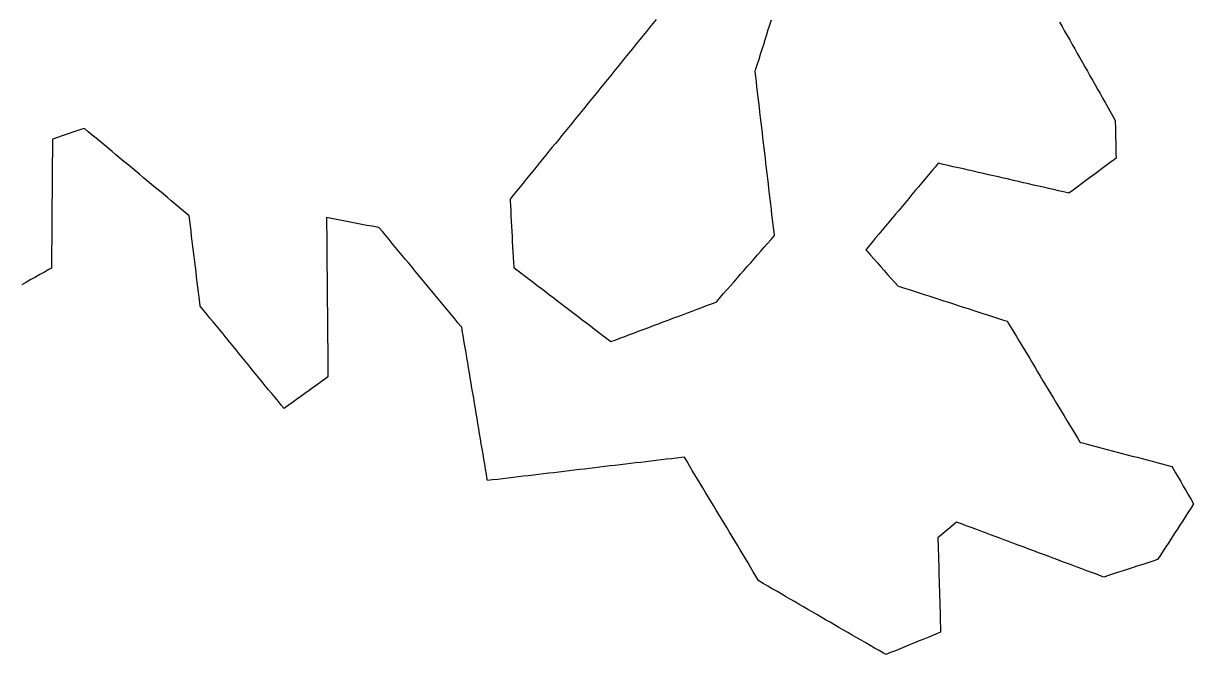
# Model space of a CAD drawing. Header units: millimetres. Extents: x 32 to 3054, y 42 to 5568.
# Drawn here: x 1183.8 to 1411.2, y 5032.5 to 5155.3 of the extents above; entities that cross this region are included whole.
import ezdxf

# ---------------------------------------------------------------- set-up
doc = ezdxf.new("R2010")
doc.units = ezdxf.units.MM
doc.layers.add('ALL_ISLANDS', color=7, linetype='Continuous')
doc.layers.add('OUTLINE_ISLAND_01', color=7, linetype='Continuous')

msp = doc.modelspace()

# ---------------------------------------------------------------- linework, layer by layer
at = {"layer": 'ALL_ISLANDS'}
for points in [[(1385.1641, 5155.5204), (1385.6566, 5154.6501), (1386.1491, 5153.7798), (1386.6416, 5152.9094), (1387.134, 5152.0391), (1387.6265, 5151.1688), (1388.119, 5150.2985), (1388.6115, 5149.4281), (1389.1039, 5148.5578), (1389.5964, 5147.6875), (1390.0889, 5146.8172), (1390.5814, 5145.9468), (1391.0739, 5145.0765), (1391.5663, 5144.2062), (1392.0588, 5143.3359), (1392.5513, 5142.4655), (1393.0438, 5141.5952), (1393.5363, 5140.7249), (1394.0287, 5139.8546), (1394.5212, 5138.9843), (1395.0137, 5138.1139), (1395.5062, 5137.2436), (1395.9986, 5136.3733), (1396.0053, 5136.029), (1396.0248, 5135.0292), (1396.0443, 5134.0294), (1396.0637, 5133.0296), (1396.0832, 5132.0298), (1396.1026, 5131.03), (1396.1221, 5130.0302), (1396.1415, 5129.0304), (1395.8351, 5128.8032), (1395.0318, 5128.2077), (1394.2284, 5127.6122), (1393.4251, 5127.0167), (1392.6217, 5126.4212), (1391.8184, 5125.8257), (1391.015, 5125.2302), (1390.2117, 5124.6347), (1389.4083, 5124.0392), (1388.605, 5123.4437), (1387.8016, 5122.8482), (1386.9983, 5122.2527), (1386.9394, 5122.2661), (1385.9646, 5122.4892), (1384.9898, 5122.7123), (1384.015, 5122.9354), (1383.0402, 5123.1585), (1382.0654, 5123.3816), (1381.0906, 5123.6047), (1380.1158, 5123.8277), (1379.141, 5124.0508), (1378.1662, 5124.2739), (1377.1914, 5124.497), (1376.2166, 5124.7201), (1375.2418, 5124.9432), (1374.2671, 5125.1663), (1373.2923, 5125.3894), (1372.3175, 5125.6124), (1371.3427, 5125.8355), (1370.3679, 5126.0586), (1369.3931, 5126.2817), (1368.4183, 5126.5048), (1367.4435, 5126.7279), (1366.4687, 5126.951), (1365.4939, 5127.1741), (1364.5191, 5127.3971), (1363.5443, 5127.6202), (1362.5695, 5127.8433), (1361.5947, 5128.0664), (1360.9806, 5127.3335), (1360.3383, 5126.567), (1359.6961, 5125.8005), (1359.0539, 5125.0339), (1358.4116, 5124.2674), (1357.7694, 5123.5009), (1357.1271, 5122.7344), (1356.4849, 5121.9679), (1355.8427, 5121.2014), (1355.2004, 5120.4349), (1354.5582, 5119.6684), (1353.916, 5118.9019), (1353.2737, 5118.1354), (1352.6315, 5117.3689), (1351.9893, 5116.6024), (1351.347, 5115.8359), (1350.7048, 5115.0694), (1350.0626, 5114.3029), (1349.4203, 5113.5363), (1348.7781, 5112.7698), (1348.1358, 5112.0033), (1347.4936, 5111.2368), (1347.7575, 5110.9393), (1348.4211, 5110.1912), (1349.0847, 5109.4432), (1349.7484, 5108.6951), (1350.412, 5107.947), (1351.0756, 5107.1989), (1351.7392, 5106.4509), (1352.4028, 5105.7028), (1353.0664, 5104.9547), (1353.73, 5104.2066), (1354.0631, 5104.099), (1355.0146, 5103.7913), (1355.9661, 5103.4837), (1356.9176, 5103.176), (1357.8691, 5102.8684), (1358.8206, 5102.5607), (1359.7721, 5102.253), (1360.7236, 5101.9454), (1361.6751, 5101.6377), (1362.6266, 5101.3301), (1363.5781, 5101.0224), (1364.5296, 5100.7148), (1365.4811, 5100.4071), (1366.4326, 5100.0995), (1367.3841, 5099.7918), (1368.3356, 5099.4842), (1369.2871, 5099.1765), (1370.2386, 5098.8689), (1371.1901, 5098.5612), (1372.1416, 5098.2536), (1373.0931, 5097.9459), (1374.0446, 5097.6383), (1374.9961, 5097.3306), (1375.242, 5096.9216), (1375.7573, 5096.0646), (1376.2726, 5095.2076), (1376.7879, 5094.3506), (1377.3032, 5093.4936), (1377.8186, 5092.6366), (1378.3339, 5091.7796), (1378.8492, 5090.9226), (1379.3645, 5090.0656), (1379.8798, 5089.2086), (1380.3951, 5088.3516), (1380.9105, 5087.4946), (1381.4258, 5086.6376), (1381.9411, 5085.7806), (1382.4564, 5084.9236), (1382.9717, 5084.0666), (1383.487, 5083.2096), (1384.0024, 5082.3526), (1384.5177, 5081.4956), (1385.033, 5080.6386), (1385.5483, 5079.7816), (1386.0636, 5078.9246), (1386.5789, 5078.0676), (1387.0943, 5077.2106), (1387.6096, 5076.3536), (1388.1249, 5075.4966), (1388.6402, 5074.6396), (1389.1555, 5073.7826), (1389.5986, 5073.6664), (1390.5658, 5073.4127), (1391.5331, 5073.159), (1392.5004, 5072.9053), (1393.4677, 5072.6516), (1394.435, 5072.3978), (1395.4022, 5072.1441), (1396.3695, 5071.8904), (1397.3368, 5071.6367), (1398.3041, 5071.383), (1399.2714, 5071.1293), (1400.2386, 5070.8755), (1401.2059, 5070.6218), (1402.1732, 5070.3681), (1403.1405, 5070.1144), (1404.1077, 5069.8607), (1405.075, 5069.607), (1406.0423, 5069.3532), (1407.0096, 5069.0995), (1407.2173, 5068.7402), (1407.7178, 5067.8744), (1408.2183, 5067.0087), (1408.7188, 5066.1429), (1409.2193, 5065.2772), (1409.7197, 5064.4115), (1410.2202, 5063.5457), (1410.7207, 5062.68), (1411.2212, 5061.8142), (1410.732, 5061.0576), (1410.1891, 5060.2178), (1409.6462, 5059.378), (1409.1033, 5058.5382), (1408.5604, 5057.6984), (1408.0175, 5056.8586), (1407.4746, 5056.0188), (1406.9317, 5055.179), (1406.3888, 5054.3393), (1405.8458, 5053.4995), (1405.3029, 5052.6597), (1404.76, 5051.8199), (1404.2171, 5050.9801), (1403.2675, 5050.6732), (1402.316, 5050.3657), (1401.3644, 5050.0581), (1400.4129, 5049.7506), (1399.4613, 5049.4431), (1398.5098, 5049.1356), (1397.5583, 5048.828), (1396.6067, 5048.5205), (1395.6552, 5048.213), (1394.7036, 5047.9054), (1393.7521, 5047.5979), (1393.2623, 5047.7808), (1392.3255, 5048.1307), (1391.3887, 5048.4806), (1390.4519, 5048.8304), (1389.5151, 5049.1803), (1388.5783, 5049.5302), (1387.6415, 5049.88), (1386.7047, 5050.2299), (1385.7679, 5050.5798), (1384.8311, 5050.9296), (1383.8944, 5051.2795), (1382.9576, 5051.6294), (1382.0208, 5051.9793), (1381.084, 5052.3291), (1380.1472, 5052.679), (1379.2104, 5053.0289), (1378.2736, 5053.3787), (1377.3368, 5053.7286), (1376.4, 5054.0785), (1375.4632, 5054.4283), (1374.5264, 5054.7782), (1373.5896, 5055.1281), (1372.6528, 5055.4779), (1371.716, 5055.8278), (1370.7792, 5056.1777), (1369.8424, 5056.5275), (1368.9056, 5056.8774), (1367.9688, 5057.2273), (1367.032, 5057.5771), (1366.0952, 5057.927), (1365.1584, 5058.2769), (1364.5934, 5057.8047), (1363.8261, 5057.1634), (1363.0588, 5056.5221), (1362.2915, 5055.8808), (1361.5242, 5055.2395), (1361.5349, 5054.8602), (1361.5631, 5053.8606), (1361.5912, 5052.8609), (1361.6194, 5051.8613), (1361.6476, 5050.8617), (1361.6757, 5049.8621), (1361.7039, 5048.8625), (1361.732, 5047.8629), (1361.7602, 5046.8633), (1361.7884, 5045.8637), (1361.8165, 5044.8641), (1361.8447, 5043.8645), (1361.8728, 5042.8649), (1361.901, 5041.8653), (1361.9292, 5040.8657), (1361.9573, 5039.8661), (1361.9855, 5038.8665), (1362.0137, 5037.8669), (1362.0418, 5036.8673), (1361.5814, 5036.6788), (1360.6559, 5036.2998), (1359.7305, 5035.9209), (1358.8051, 5035.542), (1357.8796, 5035.1631), (1356.9542, 5034.7842), (1356.0288, 5034.4053), (1355.1033, 5034.0264), (1354.1779, 5033.6474), (1353.2525, 5033.2685), (1352.327, 5032.8896), (1351.4016, 5032.5107), (1350.9401, 5032.7785), (1350.0751, 5033.2804), (1349.2102, 5033.7823), (1348.3453, 5034.2841), (1347.4803, 5034.786), (1346.6154, 5035.2879), (1345.7504, 5035.7898), (1344.8855, 5036.2916), (1344.0205, 5036.7935), (1343.1556, 5037.2954), (1342.2907, 5037.7973), (1341.4257, 5038.2991), (1340.5608, 5038.801), (1339.6958, 5039.3029), (1338.8309, 5039.8047), (1337.966, 5040.3066), (1337.101, 5040.8085), (1336.2361, 5041.3104), (1335.3711, 5041.8122), (1334.5062, 5042.3141), (1333.6413, 5042.816), (1332.7763, 5043.3179), (1331.9114, 5043.8197), (1331.0464, 5044.3216), (1330.1815, 5044.8235), (1329.3166, 5045.3254), (1328.4516, 5045.8272), (1327.5867, 5046.3291), (1326.7217, 5046.831), (1326.6705, 5046.9161), (1326.1551, 5047.773), (1325.6396, 5048.6299), (1325.1242, 5049.4868), (1324.6087, 5050.3437), (1324.0932, 5051.2006), (1323.5778, 5052.0576), (1323.0623, 5052.9145), (1322.5469, 5053.7714), (1322.0314, 5054.6283), (1321.5159, 5055.4852), (1321.0005, 5056.3421), (1320.485, 5057.199), (1319.9696, 5058.056), (1319.4541, 5058.9129), (1318.9386, 5059.7698), (1318.4232, 5060.6267), (1317.9077, 5061.4836), (1317.3923, 5062.3405), (1316.8768, 5063.1974), (1316.3613, 5064.0543), (1315.8459, 5064.9113), (1315.3304, 5065.7682), (1314.815, 5066.6251), (1314.2995, 5067.482), (1313.784, 5068.3389), (1313.2686, 5069.1958), (1312.7531, 5070.0527), (1312.2376, 5070.9097), (1311.6999, 5070.8456), (1310.7069, 5070.7275), (1309.7139, 5070.6093), (1308.7209, 5070.4911), (1307.7279, 5070.3729), (1306.7349, 5070.2547), (1305.7419, 5070.1365), (1304.7489, 5070.0183), (1303.7559, 5069.9002), (1302.763, 5069.782), (1301.77, 5069.6638), (1300.777, 5069.5456), (1299.784, 5069.4274), (1298.791, 5069.3092), (1297.798, 5069.191), (1296.805, 5069.0728), (1295.812, 5068.9547), (1294.819, 5068.8365), (1293.826, 5068.7183), (1292.833, 5068.6001), (1291.8401, 5068.4819), (1290.8471, 5068.3637), (1289.8541, 5068.2455), (1288.8611, 5068.1274), (1287.8681, 5068.0092), (1286.8751, 5067.891), (1285.8821, 5067.7728), (1284.8891, 5067.6546), (1283.8961, 5067.5364), (1282.9031, 5067.4182), (1281.9101, 5067.3), (1280.9171, 5067.1819), (1279.9242, 5067.0637), (1278.9312, 5066.9455), (1277.9382, 5066.8273), (1276.9452, 5066.7091), (1275.9522, 5066.5909), (1274.9592, 5066.4727), (1273.9662, 5066.3545), (1273.9284, 5066.5804), (1273.7632, 5067.5667), (1273.598, 5068.5529), (1273.4328, 5069.5392), (1273.2677, 5070.5255), (1273.1025, 5071.5117), (1272.9373, 5072.498), (1272.7721, 5073.4842), (1272.607, 5074.4705), (1272.4418, 5075.4568), (1272.2766, 5076.443), (1272.1114, 5077.4293), (1271.9462, 5078.4156), (1271.7811, 5079.4018), (1271.6159, 5080.3881), (1271.4507, 5081.3744), (1271.2855, 5082.3606), (1271.1203, 5083.3469), (1270.9552, 5084.3331), (1270.79, 5085.3194), (1270.6248, 5086.3057), (1270.4596, 5087.2919), (1270.2945, 5088.2782), (1270.1293, 5089.2645), (1269.9641, 5090.2507), (1269.7989, 5091.237), (1269.6337, 5092.2233), (1269.4686, 5093.2095), (1269.3034, 5094.1958), (1269.1382, 5095.1821), (1268.973, 5096.1683), (1268.874, 5096.2877), (1268.2357, 5097.0574), (1267.5973, 5097.8271), (1266.9589, 5098.5968), (1266.3206, 5099.3666), (1265.6822, 5100.1363), (1265.0438, 5100.906), (1264.4054, 5101.6758), (1263.7671, 5102.4455), (1263.1287, 5103.2152), (1262.4903, 5103.9849), (1261.8519, 5104.7547), (1261.2136, 5105.5244), (1260.5752, 5106.2941), (1259.9368, 5107.0638), (1259.2985, 5107.8336), (1258.6601, 5108.6033), (1258.0217, 5109.373), (1257.3833, 5110.1428), (1256.745, 5110.9125), (1256.1066, 5111.6822), (1255.4682, 5112.4519), (1254.8298, 5113.2217), (1254.1915, 5113.9914), (1253.5531, 5114.7611), (1252.9147, 5115.5308), (1252.5083, 5115.6084), (1251.526, 5115.7959), (1250.5437, 5115.9834), (1249.5615, 5116.1709), (1248.5792, 5116.3584), (1247.5969, 5116.5459), (1246.6147, 5116.7334), (1245.6324, 5116.9209), (1244.6501, 5117.1084), (1243.6679, 5117.2959), (1242.6856, 5117.4834), (1242.694, 5116.5396), (1242.703, 5115.5396), (1242.7119, 5114.5397), (1242.7208, 5113.5397), (1242.7298, 5112.5398), (1242.7387, 5111.5398), (1242.7477, 5110.5398), (1242.7566, 5109.5399), (1242.7655, 5108.5399), (1242.7745, 5107.54), (1242.7834, 5106.54), (1242.7924, 5105.54), (1242.8013, 5104.5401), (1242.8102, 5103.5401), (1242.8192, 5102.5402), (1242.8281, 5101.5402), (1242.8371, 5100.5402), (1242.846, 5099.5403), (1242.8549, 5098.5403), (1242.8639, 5097.5404), (1242.8728, 5096.5404), (1242.8818, 5095.5404), (1242.8907, 5094.5405), (1242.8996, 5093.5405), (1242.9086, 5092.5406), (1242.9175, 5091.5406), (1242.9265, 5090.5406), (1242.9354, 5089.5407), (1242.9443, 5088.5407), (1242.9533, 5087.5408), (1242.9622, 5086.5408), (1242.5229, 5086.2219), (1241.7136, 5085.6346), (1240.9042, 5085.0472), (1240.0949, 5084.4598), (1239.2856, 5083.8725), (1238.4763, 5083.2851), (1237.6669, 5082.6977), (1236.8576, 5082.1104), (1236.0483, 5081.523), (1235.239, 5080.9356), (1234.4297, 5080.3483), (1233.9515, 5080.9334), (1233.3187, 5081.7078), (1232.686, 5082.4821), (1232.0532, 5083.2565), (1231.4205, 5084.0309), (1230.7877, 5084.8052), (1230.155, 5085.5796), (1229.5222, 5086.3539), (1228.8894, 5087.1283), (1228.2567, 5087.9026), (1227.6239, 5088.677), (1226.9912, 5089.4513), (1226.3584, 5090.2257), (1225.7257, 5091), (1225.0929, 5091.7744), (1224.4602, 5092.5487), (1223.8274, 5093.3231), (1223.1946, 5094.0974), (1222.5619, 5094.8718), (1221.9291, 5095.6461), (1221.2964, 5096.4205), (1220.6636, 5097.1948), (1220.0309, 5097.9692), (1219.3981, 5098.7435), (1218.7654, 5099.5179), (1218.1326, 5100.2922), (1218.0483, 5100.9811), (1217.9267, 5101.9737), (1217.8052, 5102.9663), (1217.6836, 5103.9589), (1217.5621, 5104.9515), (1217.4405, 5105.944), (1217.319, 5106.9366), (1217.1974, 5107.9292), (1217.0759, 5108.9218), (1216.9544, 5109.9144), (1216.8328, 5110.907), (1216.7113, 5111.8996), (1216.5897, 5112.8921), (1216.4682, 5113.8847), (1216.3466, 5114.8773), (1216.2251, 5115.8699), (1216.1035, 5116.8625), (1215.982, 5117.8551), (1215.5843, 5118.1866), (1214.8163, 5118.8271), (1214.0483, 5119.4675), (1213.2802, 5120.1079), (1212.5122, 5120.7483), (1211.7441, 5121.3887), (1210.9761, 5122.0291), (1210.2081, 5122.6695), (1209.44, 5123.3099), (1208.672, 5123.9503), (1207.9039, 5124.5907), (1207.1359, 5125.2311), (1206.3679, 5125.8715), (1205.5998, 5126.5119), (1204.8318, 5127.1523), (1204.0637, 5127.7927), (1203.2957, 5128.4331), (1202.5277, 5129.0735), (1201.7596, 5129.7139), (1200.9916, 5130.3543), (1200.2235, 5130.9947), (1199.4555, 5131.6351), (1198.6875, 5132.2755), (1197.9194, 5132.9159), (1197.1514, 5133.5563), (1196.3833, 5134.1967), (1195.6153, 5134.8371), (1195.1022, 5134.6634), (1194.155, 5134.3427), (1193.2079, 5134.022), (1192.2607, 5133.7014), (1191.3135, 5133.3807), (1190.3663, 5133.06), (1189.4191, 5132.7393), (1189.4185, 5132.6627), (1189.4105, 5131.6627), (1189.4026, 5130.6627), (1189.3947, 5129.6628), (1189.3867, 5128.6628), (1189.3788, 5127.6628), (1189.3708, 5126.6629), (1189.3629, 5125.6629), (1189.3549, 5124.6629), (1189.347, 5123.6629), (1189.339, 5122.663), (1189.3311, 5121.663), (1189.3231, 5120.663), (1189.3152, 5119.6631), (1189.3072, 5118.6631), (1189.2993, 5117.6631), (1189.2913, 5116.6632), (1189.2834, 5115.6632), (1189.2754, 5114.6632), (1189.2675, 5113.6633), (1189.2595, 5112.6633), (1189.2516, 5111.6633), (1189.2436, 5110.6634), (1189.2357, 5109.6634), (1189.2277, 5108.6634), (1189.2198, 5107.6635), (1188.7096, 5107.3782), (1187.8368, 5106.8902), (1186.964, 5106.4021), (1186.0912, 5105.9141), (1185.2183, 5105.4261), (1184.3455, 5104.938), (1183.4727, 5104.45)], [(1306.7475, 5155.9872), (1306.1166, 5155.2114), (1305.4857, 5154.4355), (1304.8548, 5153.6597), (1304.2238, 5152.8838), (1303.5929, 5152.108), (1302.962, 5151.3321), (1302.3311, 5150.5563), (1301.7002, 5149.7804), (1301.0693, 5149.0046), (1300.4383, 5148.2287), (1299.8074, 5147.4529), (1299.1765, 5146.677), (1298.5456, 5145.9012), (1297.9147, 5145.1253), (1297.2837, 5144.3495), (1296.6528, 5143.5736), (1296.0219, 5142.7978), (1295.391, 5142.0219), (1294.7601, 5141.2461), (1294.1292, 5140.4702), (1293.4982, 5139.6944), (1292.8673, 5138.9185), (1292.2364, 5138.1427), (1291.6055, 5137.3668), (1290.9746, 5136.591), (1290.3437, 5135.8151), (1289.7127, 5135.0393), (1289.0818, 5134.2634), (1288.4509, 5133.4876), (1287.82, 5132.7117), (1287.1891, 5131.9359), (1286.5581, 5131.16), (1285.9272, 5130.3842), (1285.2963, 5129.6083), (1284.6654, 5128.8325), (1284.0345, 5128.0566), (1283.4036, 5127.2808), (1282.7726, 5126.5049), (1282.1417, 5125.7291), (1281.5108, 5124.9532), (1280.8799, 5124.1774), (1280.249, 5123.4015), (1279.618, 5122.6257), (1278.9871, 5121.8498), (1278.3562, 5121.074), (1278.3714, 5120.7915), (1278.4249, 5119.793), (1278.4784, 5118.7944), (1278.532, 5117.7958), (1278.5855, 5116.7973), (1278.6391, 5115.7987), (1278.6926, 5114.8001), (1278.7461, 5113.8016), (1278.7997, 5112.803), (1278.8532, 5111.8044), (1278.9068, 5110.8059), (1278.9603, 5109.8073), (1279.0138, 5108.8087), (1279.0674, 5107.8102), (1279.6821, 5107.3408), (1280.4768, 5106.7339), (1281.2716, 5106.1269), (1282.0664, 5105.52), (1282.8611, 5104.9131), (1283.6559, 5104.3062), (1284.4507, 5103.6993), (1285.2454, 5103.0924), (1286.0402, 5102.4854), (1286.835, 5101.8785), (1287.6297, 5101.2716), (1288.4245, 5100.6647), (1289.2192, 5100.0578), (1290.014, 5099.4508), (1290.8088, 5098.8439), (1291.6035, 5098.237), (1292.3983, 5097.6301), (1293.1931, 5097.0232), (1293.9878, 5096.4163), (1294.7826, 5095.8093), (1295.5774, 5095.2024), (1296.3721, 5094.5955), (1297.1669, 5093.9886), (1297.9617, 5093.3817), (1298.782, 5093.6898), (1299.7181, 5094.0415), (1300.6542, 5094.3932), (1301.5903, 5094.7448), (1302.5265, 5095.0965), (1303.4626, 5095.4481), (1304.3987, 5095.7998), (1305.3348, 5096.1515), (1306.271, 5096.5031), (1307.2071, 5096.8548), (1308.1432, 5097.2065), (1309.0794, 5097.5581), (1310.0155, 5097.9098), (1310.9516, 5098.2615), (1311.8877, 5098.6131), (1312.8239, 5098.9648), (1313.76, 5099.3164), (1314.6961, 5099.6681), (1315.6322, 5100.0198), (1316.5684, 5100.3714), (1317.5045, 5100.7231), (1318.4406, 5101.0748), (1318.5481, 5101.1976), (1319.2066, 5101.9501), (1319.8652, 5102.7027), (1320.5237, 5103.4552), (1321.1823, 5104.2078), (1321.8408, 5104.9603), (1322.4993, 5105.7129), (1323.1579, 5106.4654), (1323.8164, 5107.218), (1324.475, 5107.9705), (1325.1335, 5108.7231), (1325.7921, 5109.4756), (1326.4506, 5110.2281), (1327.1091, 5110.9807), (1327.7677, 5111.7332), (1328.4262, 5112.4858), (1329.0848, 5113.2383), (1329.7433, 5113.9909), (1329.727, 5114.1295), (1329.6105, 5115.1227), (1329.494, 5116.1159), (1329.3774, 5117.1091), (1329.2609, 5118.1023), (1329.1444, 5119.0954), (1329.0279, 5120.0886), (1328.9113, 5121.0818), (1328.7948, 5122.075), (1328.6783, 5123.0682), (1328.5618, 5124.0614), (1328.4452, 5125.0546), (1328.3287, 5126.0478), (1328.2122, 5127.0409), (1328.0956, 5128.0341), (1327.9791, 5129.0273), (1327.8626, 5130.0205), (1327.7461, 5131.0137), (1327.6295, 5132.0069), (1327.513, 5133.0001), (1327.3965, 5133.9933), (1327.28, 5134.9864), (1327.1634, 5135.9796), (1327.0469, 5136.9728), (1326.9304, 5137.966), (1326.8138, 5138.9592), (1326.6973, 5139.9524), (1326.5808, 5140.9456), (1326.4643, 5141.9388), (1326.3477, 5142.9319), (1326.2312, 5143.9251), (1326.1147, 5144.9183), (1325.9982, 5145.9115), (1326.1556, 5146.4113), (1326.4562, 5147.365), (1326.7567, 5148.3188), (1327.0572, 5149.2726), (1327.3578, 5150.2264), (1327.6583, 5151.1801), (1327.9588, 5152.1339), (1328.2594, 5153.0877), (1328.5599, 5154.0414), (1328.8604, 5154.9952), (1329.161, 5155.949)]]:
    msp.add_lwpolyline(points, dxfattribs=at)
at = {"layer": 'OUTLINE_ISLAND_01'}
for points in [[(1385.1641, 5155.5204), (1385.6566, 5154.6501), (1386.1491, 5153.7798), (1386.6416, 5152.9094), (1387.134, 5152.0391), (1387.6265, 5151.1688), (1388.119, 5150.2985), (1388.6115, 5149.4281), (1389.1039, 5148.5578), (1389.5964, 5147.6875), (1390.0889, 5146.8172), (1390.5814, 5145.9468), (1391.0739, 5145.0765), (1391.5663, 5144.2062), (1392.0588, 5143.3359), (1392.5513, 5142.4655), (1393.0438, 5141.5952), (1393.5363, 5140.7249), (1394.0287, 5139.8546), (1394.5212, 5138.9843), (1395.0137, 5138.1139), (1395.5062, 5137.2436), (1395.9986, 5136.3733), (1396.0053, 5136.029), (1396.0248, 5135.0292), (1396.0443, 5134.0294), (1396.0637, 5133.0296), (1396.0832, 5132.0298), (1396.1026, 5131.03), (1396.1221, 5130.0302), (1396.1415, 5129.0304), (1395.8351, 5128.8032), (1395.0318, 5128.2077), (1394.2284, 5127.6122), (1393.4251, 5127.0167), (1392.6217, 5126.4212), (1391.8184, 5125.8257), (1391.015, 5125.2302), (1390.2117, 5124.6347), (1389.4083, 5124.0392), (1388.605, 5123.4437), (1387.8016, 5122.8482), (1386.9983, 5122.2527), (1386.9394, 5122.2661), (1385.9646, 5122.4892), (1384.9898, 5122.7123), (1384.015, 5122.9354), (1383.0402, 5123.1585), (1382.0654, 5123.3816), (1381.0906, 5123.6047), (1380.1158, 5123.8277), (1379.141, 5124.0508), (1378.1662, 5124.2739), (1377.1914, 5124.497), (1376.2166, 5124.7201), (1375.2418, 5124.9432), (1374.2671, 5125.1663), (1373.2923, 5125.3894), (1372.3175, 5125.6124), (1371.3427, 5125.8355), (1370.3679, 5126.0586), (1369.3931, 5126.2817), (1368.4183, 5126.5048), (1367.4435, 5126.7279), (1366.4687, 5126.951), (1365.4939, 5127.1741), (1364.5191, 5127.3971), (1363.5443, 5127.6202), (1362.5695, 5127.8433), (1361.5947, 5128.0664), (1360.9806, 5127.3335), (1360.3383, 5126.567), (1359.6961, 5125.8005), (1359.0539, 5125.0339), (1358.4116, 5124.2674), (1357.7694, 5123.5009), (1357.1271, 5122.7344), (1356.4849, 5121.9679), (1355.8427, 5121.2014), (1355.2004, 5120.4349), (1354.5582, 5119.6684), (1353.916, 5118.9019), (1353.2737, 5118.1354), (1352.6315, 5117.3689), (1351.9893, 5116.6024), (1351.347, 5115.8359), (1350.7048, 5115.0694), (1350.0626, 5114.3029), (1349.4203, 5113.5363), (1348.7781, 5112.7698), (1348.1358, 5112.0033), (1347.4936, 5111.2368), (1347.7575, 5110.9393), (1348.4211, 5110.1912), (1349.0847, 5109.4432), (1349.7484, 5108.6951), (1350.412, 5107.947), (1351.0756, 5107.1989), (1351.7392, 5106.4509), (1352.4028, 5105.7028), (1353.0664, 5104.9547), (1353.73, 5104.2066), (1354.0631, 5104.099), (1355.0146, 5103.7913), (1355.9661, 5103.4837), (1356.9176, 5103.176), (1357.8691, 5102.8684), (1358.8206, 5102.5607), (1359.7721, 5102.253), (1360.7236, 5101.9454), (1361.6751, 5101.6377), (1362.6266, 5101.3301), (1363.5781, 5101.0224), (1364.5296, 5100.7148), (1365.4811, 5100.4071), (1366.4326, 5100.0995), (1367.3841, 5099.7918), (1368.3356, 5099.4842), (1369.2871, 5099.1765), (1370.2386, 5098.8689), (1371.1901, 5098.5612), (1372.1416, 5098.2536), (1373.0931, 5097.9459), (1374.0446, 5097.6383), (1374.9961, 5097.3306), (1375.242, 5096.9216), (1375.7573, 5096.0646), (1376.2726, 5095.2076), (1376.7879, 5094.3506), (1377.3032, 5093.4936), (1377.8186, 5092.6366), (1378.3339, 5091.7796), (1378.8492, 5090.9226), (1379.3645, 5090.0656), (1379.8798, 5089.2086), (1380.3951, 5088.3516), (1380.9105, 5087.4946), (1381.4258, 5086.6376), (1381.9411, 5085.7806), (1382.4564, 5084.9236), (1382.9717, 5084.0666), (1383.487, 5083.2096), (1384.0024, 5082.3526), (1384.5177, 5081.4956), (1385.033, 5080.6386), (1385.5483, 5079.7816), (1386.0636, 5078.9246), (1386.5789, 5078.0676), (1387.0943, 5077.2106), (1387.6096, 5076.3536), (1388.1249, 5075.4966), (1388.6402, 5074.6396), (1389.1555, 5073.7826), (1389.5986, 5073.6664), (1390.5658, 5073.4127), (1391.5331, 5073.159), (1392.5004, 5072.9053), (1393.4677, 5072.6516), (1394.435, 5072.3978), (1395.4022, 5072.1441), (1396.3695, 5071.8904), (1397.3368, 5071.6367), (1398.3041, 5071.383), (1399.2714, 5071.1293), (1400.2386, 5070.8755), (1401.2059, 5070.6218), (1402.1732, 5070.3681), (1403.1405, 5070.1144), (1404.1077, 5069.8607), (1405.075, 5069.607), (1406.0423, 5069.3532), (1407.0096, 5069.0995), (1407.2173, 5068.7402), (1407.7178, 5067.8744), (1408.2183, 5067.0087), (1408.7188, 5066.1429), (1409.2193, 5065.2772), (1409.7197, 5064.4115), (1410.2202, 5063.5457), (1410.7207, 5062.68), (1411.2212, 5061.8142), (1410.732, 5061.0576), (1410.1891, 5060.2178), (1409.6462, 5059.378), (1409.1033, 5058.5382), (1408.5604, 5057.6984), (1408.0175, 5056.8586), (1407.4746, 5056.0188), (1406.9317, 5055.179), (1406.3888, 5054.3393), (1405.8458, 5053.4995), (1405.3029, 5052.6597), (1404.76, 5051.8199), (1404.2171, 5050.9801), (1403.2675, 5050.6732), (1402.316, 5050.3657), (1401.3644, 5050.0581), (1400.4129, 5049.7506), (1399.4613, 5049.4431), (1398.5098, 5049.1356), (1397.5583, 5048.828), (1396.6067, 5048.5205), (1395.6552, 5048.213), (1394.7036, 5047.9054), (1393.7521, 5047.5979), (1393.2623, 5047.7808), (1392.3255, 5048.1307), (1391.3887, 5048.4806), (1390.4519, 5048.8304), (1389.5151, 5049.1803), (1388.5783, 5049.5302), (1387.6415, 5049.88), (1386.7047, 5050.2299), (1385.7679, 5050.5798), (1384.8311, 5050.9296), (1383.8944, 5051.2795), (1382.9576, 5051.6294), (1382.0208, 5051.9793), (1381.084, 5052.3291), (1380.1472, 5052.679), (1379.2104, 5053.0289), (1378.2736, 5053.3787), (1377.3368, 5053.7286), (1376.4, 5054.0785), (1375.4632, 5054.4283), (1374.5264, 5054.7782), (1373.5896, 5055.1281), (1372.6528, 5055.4779), (1371.716, 5055.8278), (1370.7792, 5056.1777), (1369.8424, 5056.5275), (1368.9056, 5056.8774), (1367.9688, 5057.2273), (1367.032, 5057.5771), (1366.0952, 5057.927), (1365.1584, 5058.2769), (1364.5934, 5057.8047), (1363.8261, 5057.1634), (1363.0588, 5056.5221), (1362.2915, 5055.8808), (1361.5242, 5055.2395), (1361.5349, 5054.8602), (1361.5631, 5053.8606), (1361.5912, 5052.8609), (1361.6194, 5051.8613), (1361.6476, 5050.8617), (1361.6757, 5049.8621), (1361.7039, 5048.8625), (1361.732, 5047.8629), (1361.7602, 5046.8633), (1361.7884, 5045.8637), (1361.8165, 5044.8641), (1361.8447, 5043.8645), (1361.8728, 5042.8649), (1361.901, 5041.8653), (1361.9292, 5040.8657), (1361.9573, 5039.8661), (1361.9855, 5038.8665), (1362.0137, 5037.8669), (1362.0418, 5036.8673), (1361.5814, 5036.6788), (1360.6559, 5036.2998), (1359.7305, 5035.9209), (1358.8051, 5035.542), (1357.8796, 5035.1631), (1356.9542, 5034.7842), (1356.0288, 5034.4053), (1355.1033, 5034.0264), (1354.1779, 5033.6474), (1353.2525, 5033.2685), (1352.327, 5032.8896), (1351.4016, 5032.5107), (1350.9401, 5032.7785), (1350.0751, 5033.2804), (1349.2102, 5033.7823), (1348.3453, 5034.2841), (1347.4803, 5034.786), (1346.6154, 5035.2879), (1345.7504, 5035.7898), (1344.8855, 5036.2916), (1344.0205, 5036.7935), (1343.1556, 5037.2954), (1342.2907, 5037.7973), (1341.4257, 5038.2991), (1340.5608, 5038.801), (1339.6958, 5039.3029), (1338.8309, 5039.8047), (1337.966, 5040.3066), (1337.101, 5040.8085), (1336.2361, 5041.3104), (1335.3711, 5041.8122), (1334.5062, 5042.3141), (1333.6413, 5042.816), (1332.7763, 5043.3179), (1331.9114, 5043.8197), (1331.0464, 5044.3216), (1330.1815, 5044.8235), (1329.3166, 5045.3254), (1328.4516, 5045.8272), (1327.5867, 5046.3291), (1326.7217, 5046.831), (1326.6705, 5046.9161), (1326.1551, 5047.773), (1325.6396, 5048.6299), (1325.1242, 5049.4868), (1324.6087, 5050.3437), (1324.0932, 5051.2006), (1323.5778, 5052.0576), (1323.0623, 5052.9145), (1322.5469, 5053.7714), (1322.0314, 5054.6283), (1321.5159, 5055.4852), (1321.0005, 5056.3421), (1320.485, 5057.199), (1319.9696, 5058.056), (1319.4541, 5058.9129), (1318.9386, 5059.7698), (1318.4232, 5060.6267), (1317.9077, 5061.4836), (1317.3923, 5062.3405), (1316.8768, 5063.1974), (1316.3613, 5064.0543), (1315.8459, 5064.9113), (1315.3304, 5065.7682), (1314.815, 5066.6251), (1314.2995, 5067.482), (1313.784, 5068.3389), (1313.2686, 5069.1958), (1312.7531, 5070.0527), (1312.2376, 5070.9097), (1311.6999, 5070.8456), (1310.7069, 5070.7275), (1309.7139, 5070.6093), (1308.7209, 5070.4911), (1307.7279, 5070.3729), (1306.7349, 5070.2547), (1305.7419, 5070.1365), (1304.7489, 5070.0183), (1303.7559, 5069.9002), (1302.763, 5069.782), (1301.77, 5069.6638), (1300.777, 5069.5456), (1299.784, 5069.4274), (1298.791, 5069.3092), (1297.798, 5069.191), (1296.805, 5069.0728), (1295.812, 5068.9547), (1294.819, 5068.8365), (1293.826, 5068.7183), (1292.833, 5068.6001), (1291.8401, 5068.4819), (1290.8471, 5068.3637), (1289.8541, 5068.2455), (1288.8611, 5068.1274), (1287.8681, 5068.0092), (1286.8751, 5067.891), (1285.8821, 5067.7728), (1284.8891, 5067.6546), (1283.8961, 5067.5364), (1282.9031, 5067.4182), (1281.9101, 5067.3), (1280.9171, 5067.1819), (1279.9242, 5067.0637), (1278.9312, 5066.9455), (1277.9382, 5066.8273), (1276.9452, 5066.7091), (1275.9522, 5066.5909), (1274.9592, 5066.4727), (1273.9662, 5066.3545), (1273.9284, 5066.5804), (1273.7632, 5067.5667), (1273.598, 5068.5529), (1273.4328, 5069.5392), (1273.2677, 5070.5255), (1273.1025, 5071.5117), (1272.9373, 5072.498), (1272.7721, 5073.4842), (1272.607, 5074.4705), (1272.4418, 5075.4568), (1272.2766, 5076.443), (1272.1114, 5077.4293), (1271.9462, 5078.4156), (1271.7811, 5079.4018), (1271.6159, 5080.3881), (1271.4507, 5081.3744), (1271.2855, 5082.3606), (1271.1203, 5083.3469), (1270.9552, 5084.3331), (1270.79, 5085.3194), (1270.6248, 5086.3057), (1270.4596, 5087.2919), (1270.2945, 5088.2782), (1270.1293, 5089.2645), (1269.9641, 5090.2507), (1269.7989, 5091.237), (1269.6337, 5092.2233), (1269.4686, 5093.2095), (1269.3034, 5094.1958), (1269.1382, 5095.1821), (1268.973, 5096.1683), (1268.874, 5096.2877), (1268.2357, 5097.0574), (1267.5973, 5097.8271), (1266.9589, 5098.5968), (1266.3206, 5099.3666), (1265.6822, 5100.1363), (1265.0438, 5100.906), (1264.4054, 5101.6758), (1263.7671, 5102.4455), (1263.1287, 5103.2152), (1262.4903, 5103.9849), (1261.8519, 5104.7547), (1261.2136, 5105.5244), (1260.5752, 5106.2941), (1259.9368, 5107.0638), (1259.2985, 5107.8336), (1258.6601, 5108.6033), (1258.0217, 5109.373), (1257.3833, 5110.1428), (1256.745, 5110.9125), (1256.1066, 5111.6822), (1255.4682, 5112.4519), (1254.8298, 5113.2217), (1254.1915, 5113.9914), (1253.5531, 5114.7611), (1252.9147, 5115.5308), (1252.5083, 5115.6084), (1251.526, 5115.7959), (1250.5437, 5115.9834), (1249.5615, 5116.1709), (1248.5792, 5116.3584), (1247.5969, 5116.5459), (1246.6147, 5116.7334), (1245.6324, 5116.9209), (1244.6501, 5117.1084), (1243.6679, 5117.2959), (1242.6856, 5117.4834), (1242.694, 5116.5396), (1242.703, 5115.5396), (1242.7119, 5114.5397), (1242.7208, 5113.5397), (1242.7298, 5112.5398), (1242.7387, 5111.5398), (1242.7477, 5110.5398), (1242.7566, 5109.5399), (1242.7655, 5108.5399), (1242.7745, 5107.54), (1242.7834, 5106.54), (1242.7924, 5105.54), (1242.8013, 5104.5401), (1242.8102, 5103.5401), (1242.8192, 5102.5402), (1242.8281, 5101.5402), (1242.8371, 5100.5402), (1242.846, 5099.5403), (1242.8549, 5098.5403), (1242.8639, 5097.5404), (1242.8728, 5096.5404), (1242.8818, 5095.5404), (1242.8907, 5094.5405), (1242.8996, 5093.5405), (1242.9086, 5092.5406), (1242.9175, 5091.5406), (1242.9265, 5090.5406), (1242.9354, 5089.5407), (1242.9443, 5088.5407), (1242.9533, 5087.5408), (1242.9622, 5086.5408), (1242.5229, 5086.2219), (1241.7136, 5085.6346), (1240.9042, 5085.0472), (1240.0949, 5084.4598), (1239.2856, 5083.8725), (1238.4763, 5083.2851), (1237.6669, 5082.6977), (1236.8576, 5082.1104), (1236.0483, 5081.523), (1235.239, 5080.9356), (1234.4297, 5080.3483), (1233.9515, 5080.9334), (1233.3187, 5081.7078), (1232.686, 5082.4821), (1232.0532, 5083.2565), (1231.4205, 5084.0309), (1230.7877, 5084.8052), (1230.155, 5085.5796), (1229.5222, 5086.3539), (1228.8894, 5087.1283), (1228.2567, 5087.9026), (1227.6239, 5088.677), (1226.9912, 5089.4513), (1226.3584, 5090.2257), (1225.7257, 5091), (1225.0929, 5091.7744), (1224.4602, 5092.5487), (1223.8274, 5093.3231), (1223.1946, 5094.0974), (1222.5619, 5094.8718), (1221.9291, 5095.6461), (1221.2964, 5096.4205), (1220.6636, 5097.1948), (1220.0309, 5097.9692), (1219.3981, 5098.7435), (1218.7654, 5099.5179), (1218.1326, 5100.2922), (1218.0483, 5100.9811), (1217.9267, 5101.9737), (1217.8052, 5102.9663), (1217.6836, 5103.9589), (1217.5621, 5104.9515), (1217.4405, 5105.944), (1217.319, 5106.9366), (1217.1974, 5107.9292), (1217.0759, 5108.9218), (1216.9544, 5109.9144), (1216.8328, 5110.907), (1216.7113, 5111.8996), (1216.5897, 5112.8921), (1216.4682, 5113.8847), (1216.3466, 5114.8773), (1216.2251, 5115.8699), (1216.1035, 5116.8625), (1215.982, 5117.8551), (1215.5843, 5118.1866), (1214.8163, 5118.8271), (1214.0483, 5119.4675), (1213.2802, 5120.1079), (1212.5122, 5120.7483), (1211.7441, 5121.3887), (1210.9761, 5122.0291), (1210.2081, 5122.6695), (1209.44, 5123.3099), (1208.672, 5123.9503), (1207.9039, 5124.5907), (1207.1359, 5125.2311), (1206.3679, 5125.8715), (1205.5998, 5126.5119), (1204.8318, 5127.1523), (1204.0637, 5127.7927), (1203.2957, 5128.4331), (1202.5277, 5129.0735), (1201.7596, 5129.7139), (1200.9916, 5130.3543), (1200.2235, 5130.9947), (1199.4555, 5131.6351), (1198.6875, 5132.2755), (1197.9194, 5132.9159), (1197.1514, 5133.5563), (1196.3833, 5134.1967), (1195.6153, 5134.8371), (1195.1022, 5134.6634), (1194.155, 5134.3427), (1193.2079, 5134.022), (1192.2607, 5133.7014), (1191.3135, 5133.3807), (1190.3663, 5133.06), (1189.4191, 5132.7393), (1189.4185, 5132.6627), (1189.4105, 5131.6627), (1189.4026, 5130.6627), (1189.3947, 5129.6628), (1189.3867, 5128.6628), (1189.3788, 5127.6628), (1189.3708, 5126.6629), (1189.3629, 5125.6629), (1189.3549, 5124.6629), (1189.347, 5123.6629), (1189.339, 5122.663), (1189.3311, 5121.663), (1189.3231, 5120.663), (1189.3152, 5119.6631), (1189.3072, 5118.6631), (1189.2993, 5117.6631), (1189.2913, 5116.6632), (1189.2834, 5115.6632), (1189.2754, 5114.6632), (1189.2675, 5113.6633), (1189.2595, 5112.6633), (1189.2516, 5111.6633), (1189.2436, 5110.6634), (1189.2357, 5109.6634), (1189.2277, 5108.6634), (1189.2198, 5107.6635), (1188.7096, 5107.3782), (1187.8368, 5106.8902), (1186.964, 5106.4021), (1186.0912, 5105.9141), (1185.2183, 5105.4261), (1184.3455, 5104.938), (1183.4727, 5104.45)], [(1306.7475, 5155.9872), (1306.1166, 5155.2114), (1305.4857, 5154.4355), (1304.8548, 5153.6597), (1304.2238, 5152.8838), (1303.5929, 5152.108), (1302.962, 5151.3321), (1302.3311, 5150.5563), (1301.7002, 5149.7804), (1301.0693, 5149.0046), (1300.4383, 5148.2287), (1299.8074, 5147.4529), (1299.1765, 5146.677), (1298.5456, 5145.9012), (1297.9147, 5145.1253), (1297.2837, 5144.3495), (1296.6528, 5143.5736), (1296.0219, 5142.7978), (1295.391, 5142.0219), (1294.7601, 5141.2461), (1294.1292, 5140.4702), (1293.4982, 5139.6944), (1292.8673, 5138.9185), (1292.2364, 5138.1427), (1291.6055, 5137.3668), (1290.9746, 5136.591), (1290.3437, 5135.8151), (1289.7127, 5135.0393), (1289.0818, 5134.2634), (1288.4509, 5133.4876), (1287.82, 5132.7117), (1287.1891, 5131.9359), (1286.5581, 5131.16), (1285.9272, 5130.3842), (1285.2963, 5129.6083), (1284.6654, 5128.8325), (1284.0345, 5128.0566), (1283.4036, 5127.2808), (1282.7726, 5126.5049), (1282.1417, 5125.7291), (1281.5108, 5124.9532), (1280.8799, 5124.1774), (1280.249, 5123.4015), (1279.618, 5122.6257), (1278.9871, 5121.8498), (1278.3562, 5121.074), (1278.3714, 5120.7915), (1278.4249, 5119.793), (1278.4784, 5118.7944), (1278.532, 5117.7958), (1278.5855, 5116.7973), (1278.6391, 5115.7987), (1278.6926, 5114.8001), (1278.7461, 5113.8016), (1278.7997, 5112.803), (1278.8532, 5111.8044), (1278.9068, 5110.8059), (1278.9603, 5109.8073), (1279.0138, 5108.8087), (1279.0674, 5107.8102), (1279.6821, 5107.3408), (1280.4768, 5106.7339), (1281.2716, 5106.1269), (1282.0664, 5105.52), (1282.8611, 5104.9131), (1283.6559, 5104.3062), (1284.4507, 5103.6993), (1285.2454, 5103.0924), (1286.0402, 5102.4854), (1286.835, 5101.8785), (1287.6297, 5101.2716), (1288.4245, 5100.6647), (1289.2192, 5100.0578), (1290.014, 5099.4508), (1290.8088, 5098.8439), (1291.6035, 5098.237), (1292.3983, 5097.6301), (1293.1931, 5097.0232), (1293.9878, 5096.4163), (1294.7826, 5095.8093), (1295.5774, 5095.2024), (1296.3721, 5094.5955), (1297.1669, 5093.9886), (1297.9617, 5093.3817), (1298.782, 5093.6898), (1299.7181, 5094.0415), (1300.6542, 5094.3932), (1301.5903, 5094.7448), (1302.5265, 5095.0965), (1303.4626, 5095.4481), (1304.3987, 5095.7998), (1305.3348, 5096.1515), (1306.271, 5096.5031), (1307.2071, 5096.8548), (1308.1432, 5097.2065), (1309.0794, 5097.5581), (1310.0155, 5097.9098), (1310.9516, 5098.2615), (1311.8877, 5098.6131), (1312.8239, 5098.9648), (1313.76, 5099.3164), (1314.6961, 5099.6681), (1315.6322, 5100.0198), (1316.5684, 5100.3714), (1317.5045, 5100.7231), (1318.4406, 5101.0748), (1318.5481, 5101.1976), (1319.2066, 5101.9501), (1319.8652, 5102.7027), (1320.5237, 5103.4552), (1321.1823, 5104.2078), (1321.8408, 5104.9603), (1322.4993, 5105.7129), (1323.1579, 5106.4654), (1323.8164, 5107.218), (1324.475, 5107.9705), (1325.1335, 5108.7231), (1325.7921, 5109.4756), (1326.4506, 5110.2281), (1327.1091, 5110.9807), (1327.7677, 5111.7332), (1328.4262, 5112.4858), (1329.0848, 5113.2383), (1329.7433, 5113.9909), (1329.727, 5114.1295), (1329.6105, 5115.1227), (1329.494, 5116.1159), (1329.3774, 5117.1091), (1329.2609, 5118.1023), (1329.1444, 5119.0954), (1329.0279, 5120.0886), (1328.9113, 5121.0818), (1328.7948, 5122.075), (1328.6783, 5123.0682), (1328.5618, 5124.0614), (1328.4452, 5125.0546), (1328.3287, 5126.0478), (1328.2122, 5127.0409), (1328.0956, 5128.0341), (1327.9791, 5129.0273), (1327.8626, 5130.0205), (1327.7461, 5131.0137), (1327.6295, 5132.0069), (1327.513, 5133.0001), (1327.3965, 5133.9933), (1327.28, 5134.9864), (1327.1634, 5135.9796), (1327.0469, 5136.9728), (1326.9304, 5137.966), (1326.8138, 5138.9592), (1326.6973, 5139.9524), (1326.5808, 5140.9456), (1326.4643, 5141.9388), (1326.3477, 5142.9319), (1326.2312, 5143.9251), (1326.1147, 5144.9183), (1325.9982, 5145.9115), (1326.1556, 5146.4113), (1326.4562, 5147.365), (1326.7567, 5148.3188), (1327.0572, 5149.2726), (1327.3578, 5150.2264), (1327.6583, 5151.1801), (1327.9588, 5152.1339), (1328.2594, 5153.0877), (1328.5599, 5154.0414), (1328.8604, 5154.9952), (1329.161, 5155.949)]]:
    msp.add_lwpolyline(points, dxfattribs=at)

doc.saveas('drawing.dxf')
